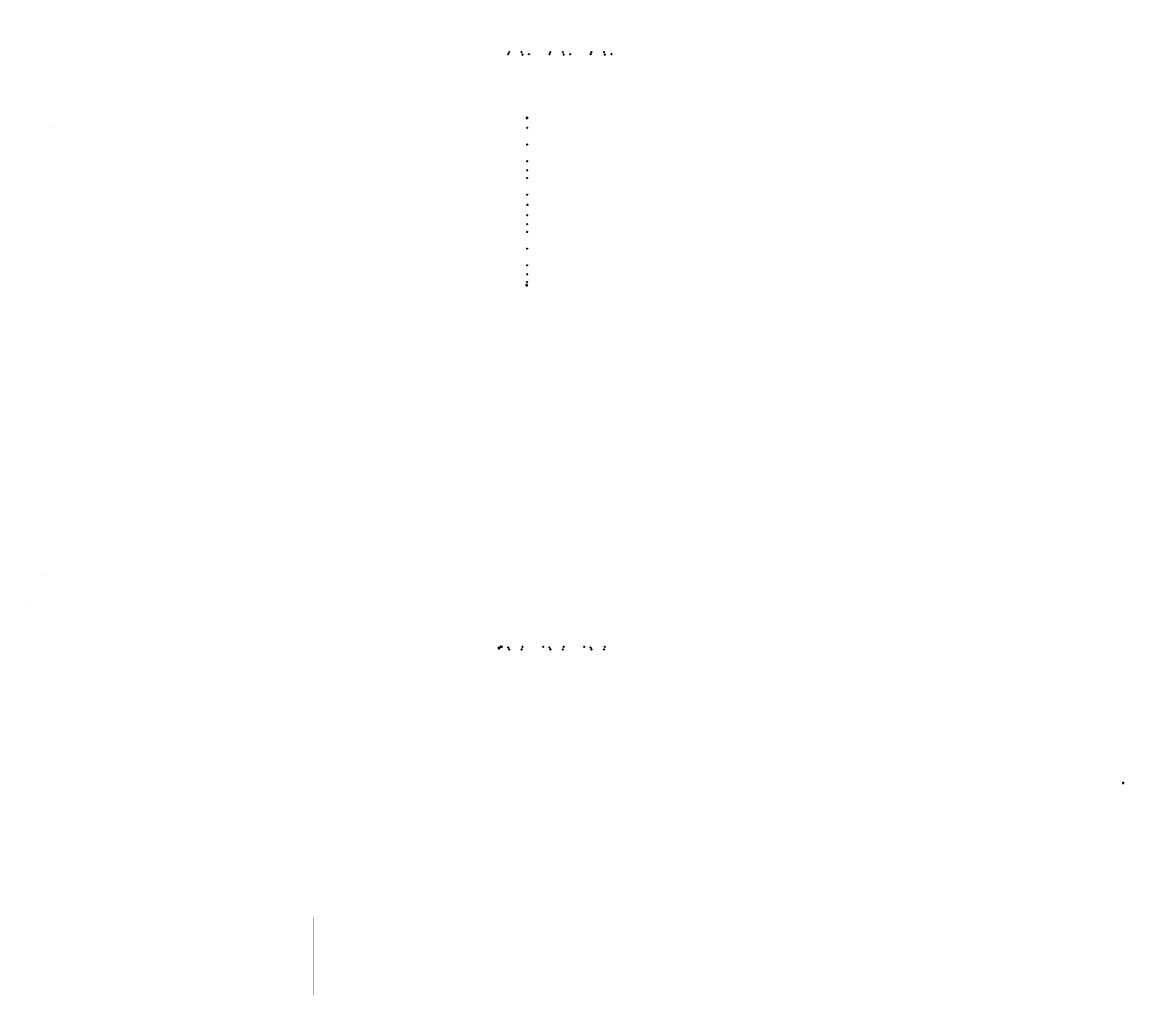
# Model space of a CAD drawing. Header units: millimetres. Extents: x 1083 to 6628, y 673 to 3036.
# Drawn here: x 3923 to 6628, y 673 to 3036 of the extents above; entities that cross this region are included whole.
import ezdxf

# ---------------------------------------------------------------- set-up
doc = ezdxf.new("R2010")
doc.units = ezdxf.units.MM
doc.set_wipeout_variables(frame=1)
for name, color, linetype in [('--GY-DN00', 6, 'Continuous'), ('--GY-DN150', 4, 'Continuous'), ('--GY-加油栓井', 3, 'Continuous'), ('--GY-管道DN450', 1, 'Continuous'), ('--GY-阀门井', 3, 'Continuous')]:
    doc.layers.add(name, color=color, linetype=linetype)
doc.layers.get('0').off()

# ---------------------------------------------------------------- blocks, each defined once
blk = doc.blocks.new('加油栓井')
at = {"layer": '--GY-加油栓井'}
blk.add_lwpolyline([(1, 0), (1, 0.1), (1, 0.1), (1, 0.2), (1, 0.2), (1, 0.3), (0.9, 0.4), (0.9, 0.4), (0.9, 0.5), (0.8, 0.5), (0.8, 0.6), (0.8, 0.6), (0.7, 0.7), (0.7, 0.7), (0.6, 0.8), (0.6, 0.8), (0.5, 0.8), (0.5, 0.9), (0.4, 0.9), (0.4, 0.9), (0.3, 1), (0.2, 1), (0.2, 1), (0.1, 1), (0.1, 1), (0, 1), (-0.1, 1), (-0.1, 1), (-0.2, 1), (-0.2, 1), (-0.3, 1), (-0.4, 0.9), (-0.4, 0.9), (-0.5, 0.9), (-0.5, 0.8), (-0.6, 0.8), (-0.6, 0.8), (-0.7, 0.7), (-0.7, 0.7), (-0.8, 0.6), (-0.8, 0.6), (-0.8, 0.5), (-0.9, 0.5), (-0.9, 0.4), (-0.9, 0.4), (-1, 0.3), (-1, 0.2), (-1, 0.2), (-1, 0.1), (-1, 0.1), (-1, 0), (-1, -0.1), (-1, -0.1), (-1, -0.2), (-1, -0.2), (-1, -0.3), (-0.9, -0.4), (-0.9, -0.4), (-0.9, -0.5), (-0.8, -0.5), (-0.8, -0.6), (-0.8, -0.6), (-0.7, -0.7), (-0.7, -0.7), (-0.6, -0.8), (-0.6, -0.8), (-0.5, -0.8), (-0.5, -0.9), (-0.4, -0.9), (-0.4, -0.9), (-0.3, -1), (-0.2, -1), (-0.2, -1), (-0.1, -1), (-0.1, -1), (0, -1), (0.1, -1), (0.1, -1), (0.2, -1), (0.2, -1), (0.3, -1), (0.4, -0.9), (0.4, -0.9), (0.5, -0.9), (0.5, -0.8), (0.6, -0.8), (0.6, -0.8), (0.7, -0.7), (0.7, -0.7), (0.8, -0.6), (0.8, -0.6), (0.8, -0.5), (0.9, -0.5), (0.9, -0.4), (0.9, -0.4), (1, -0.3), (1, -0.2), (1, -0.2), (1, -0.1), (1, -0.1)], close=True, dxfattribs=at)
blk.add_circle((0, 0), 1, dxfattribs=at)
blk.add_wipeout([(1, 0), (1, 0.1), (1, 0.1), (1, 0.2), (1, 0.2), (1, 0.3), (0.9, 0.4), (0.9, 0.4), (0.9, 0.5), (0.8, 0.5), (0.8, 0.6), (0.8, 0.6), (0.7, 0.7), (0.7, 0.7), (0.6, 0.8), (0.6, 0.8), (0.5, 0.8), (0.5, 0.9), (0.4, 0.9), (0.4, 0.9), (0.3, 1), (0.2, 1), (0.2, 1), (0.1, 1), (0.1, 1), (0, 1), (-0.1, 1), (-0.1, 1), (-0.2, 1), (-0.2, 1), (-0.3, 1), (-0.4, 0.9), (-0.4, 0.9), (-0.5, 0.9), (-0.5, 0.8), (-0.6, 0.8), (-0.6, 0.8), (-0.7, 0.7), (-0.7, 0.7), (-0.8, 0.6), (-0.8, 0.6), (-0.8, 0.5), (-0.9, 0.5), (-0.9, 0.4), (-0.9, 0.4), (-1, 0.3), (-1, 0.2), (-1, 0.2), (-1, 0.1), (-1, 0.1), (-1, 0), (-1, -0.1), (-1, -0.1), (-1, -0.2), (-1, -0.2), (-1, -0.3), (-0.9, -0.4), (-0.9, -0.4), (-0.9, -0.5), (-0.8, -0.5), (-0.8, -0.6), (-0.8, -0.6), (-0.7, -0.7), (-0.7, -0.7), (-0.6, -0.8), (-0.6, -0.8), (-0.5, -0.8), (-0.5, -0.9), (-0.4, -0.9), (-0.4, -0.9), (-0.3, -1), (-0.2, -1), (-0.2, -1), (-0.1, -1), (-0.1, -1), (0, -1), (0.1, -1), (0.1, -1), (0.2, -1), (0.2, -1), (0.3, -1), (0.4, -0.9), (0.4, -0.9), (0.5, -0.9), (0.5, -0.8), (0.6, -0.8), (0.6, -0.8), (0.7, -0.7), (0.7, -0.7), (0.8, -0.6), (0.8, -0.6), (0.8, -0.5), (0.9, -0.5), (0.9, -0.4), (0.9, -0.4), (1, -0.3), (1, -0.2), (1, -0.2), (1, -0.1), (1, -0.1)]).dxf.layer = '--GY-加油栓井'
blk.add_hatch(color=256, dxfattribs=at).paths.add_polyline_path([(0.5, 0, 1), (-0.5, 0, 1)])
blk.add_circle((0, 0), 0.5, dxfattribs=at)
blk = doc.blocks.new('单阀2x2（DN450)')
blk.add_wipeout([(-1.2, 1.3), (0.8, 1.3), (0.8, -0.7), (-1.2, -0.7)])
at = {"layer": '--GY-阀门井', "color": 3}
for p, q in [((-1.5, 1.6), (-1.5, -1)), ((-1.5, 1.6), (1.1, 1.6)), ((-1.2, 1.3), (-1.2, -0.7)), ((-1.2, 1.3), (0.8, 1.3)), ((-0.4, 0.2), (-0.4, -0.2)), ((-0.4, 0.2), (-0.4, -0.2)), ((-0.4, -0.2), (-0.4, 0.2)), ((-0.4, 0.2), (-0.4, 0.2)), ((0.1, 0.4), (-0.1, 0.4)), ((-0.1, 0.1), (-0.1, 0.3)), ((0.1, 0.3), (-0.1, 0.3)), ((0.1, 0.1), (0.1, 0.3)), ((0.4, 0.2), (0.4, -0.2)), ((0.4, 0.2), (0.4, -0.2)), ((0.4, -0.2), (0.4, 0.2)), ((0.4, 0.2), (0.4, 0.2)), ((0.4, 0), (0.8, 0)), ((0.8, 1.3), (0.8, -0.7)), ((1.1, 1.6), (1.1, -1)), ((-1.5, -1), (1.1, -1)), ((-0.4, 0), (-1.2, 0)), ((-1.2, -0.7), (0.8, -0.7)), ((-0.4, -0.2), (-0.4, -0.2)), ((0.4, -0.2), (0.4, -0.2))]:
    blk.add_line(p, q, dxfattribs=at)
for points in [[(-0.2, -0.2), (-0.4, -0.2), (-0.4, 0.2), (-0.2, 0.2)], [(0.2, 0.2), (0.4, 0.2), (0.4, -0.2), (0.2, -0.2)]]:
    blk.add_lwpolyline(points, dxfattribs=at)
for centre, radius in [((-0.9, 0.9), 0.35), ((0, 0), 0.0872), ((0.6, -0.5), 0.2)]:
    blk.add_circle(centre, radius, dxfattribs=at)
for centre, radius, start, end in [((0, 0), 0.335, 99.8299, 80.1701), ((-0.1, 0.4), 0.0273, 91.6888, 269.0401), ((0.1, 0.4), 0.0273, 269.0401, 90)]:
    blk.add_arc(centre, radius, start, end, dxfattribs=at)
blk = doc.blocks.new('双阀2.5x3（DN450x450)')
blk.add_wipeout([(8147.8, 9854.8), (8150.3, 9854.8), (8150.3, 9851.8), (8147.8, 9851.8)])
blk.add_wipeout([(8147.8, 9854.8), (8150.3, 9854.8), (8150.3, 9851.8), (8147.8, 9851.8)]).dxf.layer = '--GY-阀门井'
at = {"layer": '--GY-阀门井', "color": 3, "ltscale": 50}
for p, q in [((8147.5, 9851.5), (8147.5, 9855.2)), ((8150.7, 9855.2), (8147.5, 9855.2)), ((8150.7, 9851.5), (8147.5, 9851.5)), ((8147.8, 9851.8), (8147.8, 9854.8)), ((8150.3, 9851.8), (8147.8, 9851.8)), ((8148.8, 9853.6), (8148.3, 9853.6)), ((8148.8, 9853.6), (8148.3, 9853.6)), ((8148.3, 9853.4), (8148.3, 9853.6)), ((8148.3, 9852.7), (8148.3, 9852.9)), ((8148.8, 9852.8), (8148.3, 9852.8)), ((8148.8, 9852.7), (8148.3, 9852.7)), ((8148.5, 9853.6), (8148.5, 9854.1)), ((8148.5, 9851.8), (8148.5, 9852.7)), ((8148.8, 9853.4), (8148.8, 9853.6)), ((8148.8, 9852.7), (8148.8, 9852.9)), ((8149, 9853.9), (8149, 9854.4)), ((8149, 9854.4), (8149.2, 9854.4)), ((8149, 9853.9), (8149.2, 9853.9)), ((8149.1, 9853.9), (8149.1, 9854.4)), ((8149.7, 9854.4), (8149.9, 9854.4)), ((8149.7, 9853.9), (8149.9, 9853.9)), ((8149.9, 9853.9), (8149.9, 9854.4)), ((8149.9, 9853.9), (8149.9, 9854.4)), ((8150.3, 9851.8), (8150.3, 9854.8)), ((8150.7, 9851.5), (8150.7, 9855.2))]:
    blk.add_line(p, q, dxfattribs=at)
at = {"layer": '--GY-阀门井', "color": 3}
for p, q in [((8150.3, 9854.8), (8147.8, 9854.8)), ((8149, 9854.1), (8147.8, 9854.1)), ((8148.6, 9853.2), (8149, 9853.2)), ((8148.6, 9853.1), (8149, 9853.1)), ((8149, 9853), (8149, 9853.3)), ((8149, 9853), (8149, 9853.3)), ((8149.3, 9853.7), (8149.6, 9853.7)), ((8149.3, 9853.6), (8149.6, 9853.6)), ((8149.4, 9854), (8149.4, 9853.7)), ((8149.5, 9854), (8149.5, 9853.7)), ((8150.3, 9854.1), (8149.9, 9854.1))]:
    blk.add_line(p, q, dxfattribs=at)
at = {"layer": '--GY-阀门井', "color": 3, "ltscale": 50}
for points in [[(8148.8, 9853.6), (8148.8, 9853.6), (8148.3, 9853.6), (8148.3, 9853.6)], [(8148.3, 9852.7), (8148.3, 9852.7), (8148.8, 9852.7), (8148.8, 9852.7)], [(8149, 9854.4), (8149, 9854.4), (8149, 9853.9), (8149, 9853.9)], [(8149.9, 9853.9), (8149.9, 9853.9), (8149.9, 9854.4), (8149.9, 9854.4)]]:
    blk.add_lwpolyline(points, dxfattribs=at)
at = {"layer": '--GY-阀门井', "color": 3}
for centre, radius in [((8148, 9854.6), 0.2), ((8148.5, 9853.2), 0.122), ((8149.5, 9854.1), 0.122), ((8150, 9852.2), 0.35)]:
    blk.add_circle(centre, radius, dxfattribs=at)
at = {"layer": '--GY-阀门井', "color": 3, "ltscale": 50}
for centre, start, end in [((8148.5, 9853.2), 10.9902, 349.0098), ((8149.5, 9854.1), 280.9902, 259.0098)]:
    blk.add_arc(centre, 0.37, start, end, dxfattribs=at)
at = {"layer": '--GY-阀门井', "color": 3}
for centre, start, end in [((8149, 9853.3), 1.6888, 179.0401), ((8149, 9853), 179.0401, 0), ((8149.3, 9853.6), 89.0401, 270), ((8149.6, 9853.6), 271.6888, 89.0401)]:
    blk.add_arc(centre, 0.0273, start, end, dxfattribs=at)

msp = doc.modelspace()

# ---------------------------------------------------------------- linework, layer by layer
at = {"layer": '--GY-DN00', "color": 4, "const_width": 0.01, "flags": 128}
for points in [[(4853.8, 2981.7), (4837.9, 2981.7)], [(4837.9, 2605), (4837.9, 2981.7)], [(4853.8, 2803.6), (4853.8, 2981.7)], [(4643.7, 2967.9), (4041.2, 2967.9)], [(4041.2, 2967.9), (4041.2, 2770.5)], [(4643.7, 2770.5), (4643.7, 2967.9)], [(3951.2, 2913.9), (3951.2, 2793.8)], [(3951.2, 2793.8), (4028.2, 2770.5)], [(5130.5, 2803.6), (4853.8, 2803.6)], [(4028.2, 2770.5), (4677.3, 2770.5)], [(4677.3, 2770.5), (4677.3, 2605)], [(4677.3, 2605), (4837.9, 2605)], [(5148.2, 2376.5), (5148.2, 1657.1)], [(4677.3, 1870.8), (4837.9, 1870.8)], [(4677.3, 1705.2), (4677.3, 1870.8)], [(4837.9, 1870.8), (4837.9, 1516.4)], [(3933.3, 1683.1), (4028.2, 1705.2)], [(4028.2, 1705.2), (4677.3, 1705.2)], [(4041.2, 1507.8), (4041.2, 1705.2)], [(4658.4, 1705.2), (4658.4, 1507.8)], [(3933.9, 1614.6), (3933.3, 1683.1)], [(4658.4, 1507.8), (4041.2, 1507.8)], [(3988.5, 673.7), (3988.5, 863.4)], [(3988.5, 863.4), (4062.4, 863.4)], [(4062.4, 863.4), (4062.4, 674.2)], [(4113.4, 674.2), (4113.4, 864)], [(4113.4, 864), (4183.5, 864)], [(4183.5, 864), (4183.5, 674.5)], [(4267.2, 674.5), (4267.2, 864.3)], [(4267.2, 864.3), (4560.7, 864.3)], [(4560.7, 864.3), (4560.7, 673.7)], [(4630.5, 673.7), (4630.5, 863.7)], [(4630.5, 863.7), (4680.9, 863.7)], [(4680.9, 863.7), (4680.9, 673.1)], [(4754.9, 673.1), (4754.9, 863.7)], [(4754.9, 863.7), (4875.4, 863.7)], [(2221.2, 734.9), (3928.8, 734.9)], [(3928.8, 734.9), (3928.8, 673.7)], [(3928.8, 673.7), (3988.5, 673.7)], [(4062.4, 674.2), (4113.4, 674.2)], [(4183.5, 674.5), (4267.2, 674.5)], [(4560.7, 673.7), (4630.5, 673.7)], [(4680.9, 673.1), (4754.9, 673.1)]]:
    msp.add_lwpolyline(points, dxfattribs=at)
at = {"layer": '--GY-DN00', "color": 4, "const_width": 0.01, "elevation": 0, "flags": 128}
for points in [[(5081.6, 1657.1), (5148.2, 1657.1)], [(4875.4, 927.9), (4875.4, 863.7)], [(6595.1, 927.9), (4875.4, 927.9)]]:
    msp.add_lwpolyline(points, dxfattribs=at)
at = {"layer": '--GY-DN150', "const_width": 0.01, "elevation": 0, "flags": 128}
for points in [[(5102.3, 2958.3), (5102.3, 2963.1)], [(5137, 2957), (5137, 2963.1)], [(5152.9, 2958.3), (5152.9, 2961.1)], [(5202.6, 2958.3), (5202.6, 2961.1)], [(5237, 2957), (5237, 2961.1)], [(5252.8, 2958.3), (5252.8, 2961.1)], [(5302.5, 2958.3), (5302.5, 2961.1)], [(5337, 2957), (5337, 2961.1)], [(5352.8, 2958.3), (5352.8, 2961.1)], [(5087, 1519.8), (5087, 1516.4)], [(5102.2, 1518.4), (5102.2, 1516.4)], [(5137, 1519.8), (5137, 1516.4)], [(5187, 1519.8), (5187, 1516.4)], [(5202.2, 1518.4), (5202.2, 1516.4)], [(5237, 1519.8), (5237, 1516.4)], [(5287, 1519.8), (5287, 1516.4)], [(5302.2, 1518.4), (5302.2, 1516.4)], [(5337, 1519.8), (5337, 1516.4)]]:
    msp.add_lwpolyline(points, dxfattribs=at)
at = {"layer": '--GY-管道DN450', "const_width": 0.01, "flags": 128}
for points in [[(4988.9, 3035.6), (3909.8, 3035.6)], [(5148.2, 2961.1), (5148.2, 2376.5)], [(5148.2, 2803.6), (5130.5, 2803.6)], [(5028.8, 2398.6), (5028.8, 1523.8)], [(6617.3, 1686.9), (6628, 1686.9)], [(6619.3, 1685), (6628, 1685)], [(3933.9, 1614.6), (3909.8, 1614.6)], [(5355.4, 1516.4), (5355.4, 1404.8)], [(5084.3, 1513.7), (5084.3, 1444.3)], [(5353.4, 1513.7), (5353.4, 1402.9)], [(5761.3, 1402.9), (5761.3, 1195.1)], [(5763.3, 1404.9), (5763.3, 1197.1)]]:
    msp.add_lwpolyline(points, dxfattribs=at)
at = {"layer": '--GY-管道DN450', "const_width": 0.01, "elevation": 0, "flags": 128}
for points in [[(4988.9, 3035.6), (4988.9, 2963.1)], [(4988.9, 2963.1), (5371.1, 2963.1)], [(5148.2, 2961.1), (5371.1, 2961.1)], [(5371.1, 2963.1), (5371.1, 2961.1)], [(5148.2, 2398.6), (5028.8, 2398.6)], [(6617.3, 1686.9), (6617.3, 1197.1)], [(6619.3, 1685), (6619.3, 1195.1)], [(5064.6, 1516.4), (5355.4, 1516.4)], [(5084.3, 1513.7), (5353.4, 1513.7)], [(5084.3, 1444.3), (3909.8, 1444.3)], [(5353.4, 1402.9), (5761.3, 1402.9)], [(5355.4, 1404.9), (5763.3, 1404.9)], [(6619.3, 1195.1), (5761.3, 1195.1)], [(6617.3, 1197.1), (5763.3, 1197.1)], [(6595.1, 1195.1), (6595.1, 1186.9)]]:
    msp.add_lwpolyline(points, dxfattribs=at)

# ---------------------------------------------------------------- next in the draw order: block references
at = {"layer": '--GY-加油栓井', "lineweight": -3, "xscale": -1}
for p in [(5104.7, 2963.1, 0), (5152.9, 2958.3, 0), (5204.5, 2963.1, 0), (5252.8, 2958.3, 0), (5304.1, 2963.1, 0), (5352.8, 2958.3, 0), (5148.2, 2779.3), (5148.2, 2738.8), (5148.2, 2698.3), (5148.2, 2657.8), (5148.2, 2617.3), (5148.2, 2567.3, 0), (5148.2, 2526.8, 0), (5148.2, 2486.3, 0), (5148.2, 2445.8, 0), (5148.2, 2405.3, 0)]:
    msp.add_blockref('加油栓井', p, dxfattribs=at)
at = {"layer": '--GY-加油栓井', "lineweight": -3}
for p in [(5134.9, 2963.1, 0), (5234.9, 2963.1, 0), (5334.9, 2963.1, 0)]:
    msp.add_blockref('加油栓井', p, dxfattribs=at)
at = {"layer": '--GY-加油栓井', "lineweight": -3, "rotation": 180}
for p in [(5148.2, 2676.4), (5148.2, 2545.6, 0), (5148.2, 2424, 0), (5104.7, 1513.6, 0), (5204.7, 1513.6, 0), (5304.7, 1513.6, 0)]:
    msp.add_blockref('加油栓井', p, dxfattribs=at)
at = {"layer": '--GY-加油栓井', "lineweight": -3, "xscale": -1, "rotation": 180}
for p in [(5134.9, 1513.6, 0), (5234.9, 1513.6, 0), (5334.9, 1513.6, 0)]:
    msp.add_blockref('加油栓井', p, dxfattribs=at)
at = {"layer": '--GY-阀门井', "xscale": -1}
for name, p, rotation in [('双阀2.5x3（DN450x450)', (-4705.9, -5345), 270), ('单阀2x2（DN450)', (6595.1, 1189.6, 0), 90)]:
    msp.add_blockref(name, p, dxfattribs=dict(at, rotation=rotation))
at = {"layer": '--GY-阀门井', "rotation": 270}
msp.add_blockref('单阀2x2（DN450)', (5148.2, 2592.3), dxfattribs=at)

# ---------------------------------------------------------------- next in the draw order: linework, layer by layer
at = {"layer": '--GY-DN00', "color": 4, "const_width": 0.01, "elevation": 0, "flags": 128}
msp.add_lwpolyline([(6595.1, 1186.9), (6595.1, 927.9)], dxfattribs=at)

# ---------------------------------------------------------------- next in the draw order: block references
at = {"layer": '--GY-加油栓井', "lineweight": -3, "xscale": -1}
for p in [(5102.3, 2958.3, 0), (5202.6, 2958.3, 0), (5302.5, 2958.3, 0)]:
    msp.add_blockref('加油栓井', p, dxfattribs=at)
at = {"layer": '--GY-加油栓井', "lineweight": -3}
for p in [(5137, 2957, 0), (5237, 2957, 0), (5337, 2957, 0)]:
    msp.add_blockref('加油栓井', p, dxfattribs=at)
at = {"layer": '--GY-加油栓井', "lineweight": -3, "rotation": 180}
for p in [(5102.2, 1518.4, 0), (5202.2, 1518.4, 0), (5302.2, 1518.4, 0)]:
    msp.add_blockref('加油栓井', p, dxfattribs=at)
at = {"layer": '--GY-加油栓井', "lineweight": -3, "xscale": -1, "rotation": 180}
for p in [(5137, 1519.8, 0), (5237, 1519.8, 0), (5337, 1519.8, 0)]:
    msp.add_blockref('加油栓井', p, dxfattribs=at)
at = {"layer": '--GY-阀门井', "rotation": 270}
msp.add_blockref('双阀2.5x3（DN450x450)', (-4705.9, 10547.1, 0), dxfattribs=at)

# ---------------------------------------------------------------- next in the draw order: block references
at = {"layer": '--GY-加油栓井', "lineweight": -3, "xscale": -1, "rotation": 180}
for p in [(5087, 1519.8, 0), (5187, 1519.8, 0), (5287, 1519.8, 0)]:
    msp.add_blockref('加油栓井', p, dxfattribs=at)

# ---------------------------------------------------------------- next in the draw order: linework, layer by layer
at = {"layer": '--GY-管道DN450', "const_width": 0.01, "flags": 128}
msp.add_lwpolyline([(5084.3, 1513.7), (5084.3, 1652.7)], dxfattribs=at)

# ---------------------------------------------------------------- next in the draw order: block references
at = {"layer": '--GY-阀门井', "xscale": -1, "rotation": 90}
msp.add_blockref('单阀2x2（DN450)', (5084.3, 1520.2), dxfattribs=at)

# ---------------------------------------------------------------- next in the draw order: linework, layer by layer
at = {"layer": '--GY-管道DN450', "const_width": 0.01, "elevation": 0, "flags": 128}
for points in [[(5080.1, 1523.8), (5028.8, 1523.8)], [(5080.1, 1516.4), (5080.1, 1523.8)]]:
    msp.add_lwpolyline(points, dxfattribs=at)

# ---------------------------------------------------------------- next in the draw order: block references
at = {"layer": '--GY-阀门井', "rotation": 180}
msp.add_blockref('双阀2.5x3（DN450x450)', (13228.7, 11370.5, 0), dxfattribs=at)

# ---------------------------------------------------------------- next in the draw order: linework, layer by layer
at = {"layer": '--GY-DN00', "color": 4, "const_width": 0.01, "elevation": 0, "flags": 128}
msp.add_lwpolyline([(5064.6, 1516.4), (4837.9, 1516.4)], dxfattribs=at)

doc.saveas('drawing.dxf')
